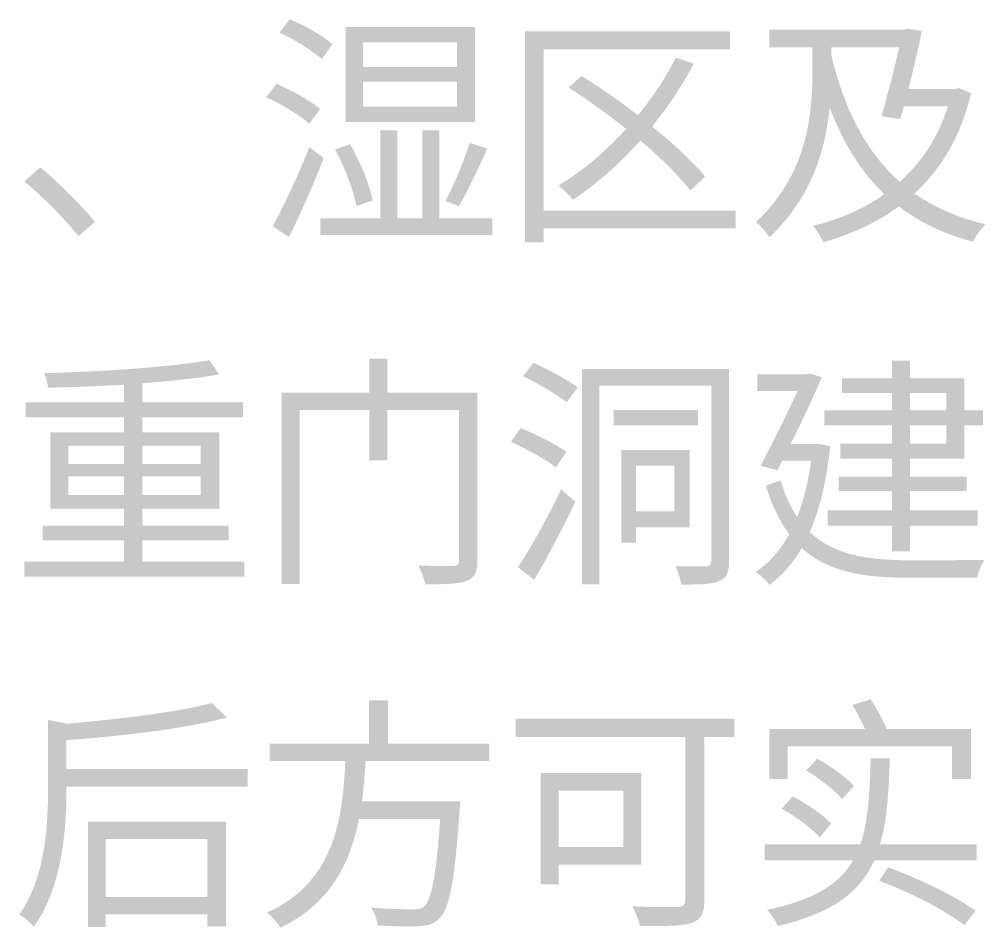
# Model space of a CAD drawing. Header units: millimetres. Extents: x -4600 to 229000, y -4300 to 19460.
# Drawn here: x 60310 to 61439, y 8171 to 9232 of the extents above; entities that cross this region are included whole.
import ezdxf

# ---------------------------------------------------------------- set-up
doc = ezdxf.new("R2010")
doc.units = ezdxf.units.MM
doc.header["$LTSCALE"] = 100
doc.layers.add('A-NOTE', color=7, linetype='Continuous', lineweight=18)

# ---------------------------------------------------------------- blocks, each defined once
blk = doc.blocks.new('A02_SHEET')
at = {"layer": 'A-NOTE'}
h = blk.add_hatch(color=256, dxfattribs=at)
edge = h.paths.add_edge_path()
edge.add_spline(control_points=[(20614.3, 9216.7), (20632, 9208.4), (20653.2, 9195.3), (20663.6, 9185.5)], knot_values=[0, 0, 0, 0, 1, 1, 1, 1], degree=3, periodic=0)
edge.add_line((20663.6, 9185.5), (20675.9, 9203))
edge.add_spline(control_points=[(20675.9, 9203), (20665.3, 9212.7), (20643.8, 9225.1), (20626, 9232.2)], knot_values=[0, 0, 0, 0, 1, 1, 1, 1], degree=3, periodic=0)
edge.add_line((20626, 9232.2), (20614.3, 9216.7))
h = blk.add_hatch(color=256, dxfattribs=at)
h.paths.add_polyline_path([(20691.4, 9223.3), (20691.4, 9112.2), (20842.6, 9112.2), (20842.6, 9223.3), (20691.4, 9223.3)])
h.paths.add_polyline_path([(20711.7, 9159.2), (20821.7, 9159.2), (20821.7, 9130.2), (20711.7, 9130.2), (20711.7, 9159.2)], flags=0)
h.paths.add_polyline_path([(20711.7, 9205.3), (20821.7, 9205.3), (20821.7, 9176.6), (20711.7, 9176.6), (20711.7, 9205.3)], flags=0)
h = blk.add_hatch(color=256, dxfattribs=at)
h.paths.add_polyline_path([(20901.1, 9218.2), (20901.1, 8971.5), (20922.6, 8971.5), (20922.6, 8988.1), (21146.9, 8988.1), (21146.9, 9008.8), (20922.6, 9008.8), (20922.6, 9197.3), (21140.3, 9197.3), (21140.3, 9218.2), (20901.1, 9218.2)])
edge = h.paths.add_edge_path(flags=0)
edge.add_spline(control_points=[(20951.8, 9152.6), (20973.8, 9138.5), (20997.3, 9121.6), (21019.1, 9104.2)], knot_values=[0, 0, 0, 0, 1, 1, 1, 1], degree=3, periodic=0)
edge.add_spline(control_points=[(21019.1, 9104.2), (20995.3, 9077.8), (20968.4, 9055.2), (20940, 9038)], knot_values=[0, 0, 0, 0, 1, 1, 1, 1], degree=3, periodic=0)
edge.add_spline(control_points=[(20940, 9038), (20944.9, 9034.2), (20953.5, 9025.9), (20957.2, 9021.4)], knot_values=[0, 0, 0, 0, 1, 1, 1, 1], degree=3, periodic=0)
edge.add_spline(control_points=[(20957.2, 9021.4), (20984.7, 9040), (21011.7, 9063.5), (21035.7, 9090.7)], knot_values=[0, 0, 0, 0, 1, 1, 1, 1], degree=3, periodic=0)
edge.add_spline(control_points=[(21035.7, 9090.7), (21059.8, 9070.1), (21080.7, 9049.4), (21094.2, 9032.2)], knot_values=[0, 0, 0, 0, 1, 1, 1, 1], degree=3, periodic=0)
edge.add_line((21094.2, 9032.2), (21111.4, 9048.6))
edge.add_spline(control_points=[(21111.4, 9048.6), (21097, 9066.1), (21074.7, 9086.7), (21049.5, 9107)], knot_values=[0, 0, 0, 0, 1, 1, 1, 1], degree=3, periodic=0)
edge.add_spline(control_points=[(21049.5, 9107), (21067.8, 9129.7), (21084.4, 9154.3), (21098.2, 9180.4)], knot_values=[0, 0, 0, 0, 1, 1, 1, 1], degree=3, periodic=0)
edge.add_line((21098.2, 9180.4), (21077.3, 9187.5))
edge.add_spline(control_points=[(21077.3, 9187.5), (21065.2, 9163.7), (21050, 9141.1), (21032.9, 9120.2)], knot_values=[0, 0, 0, 0, 1, 1, 1, 1], degree=3, periodic=0)
edge.add_spline(control_points=[(21032.9, 9120.2), (21011.4, 9136.8), (20988.2, 9152.9), (20967, 9166)], knot_values=[0, 0, 0, 0, 1, 1, 1, 1], degree=3, periodic=0)
edge.add_line((20967, 9166), (20951.8, 9152.6))
h = blk.add_hatch(color=256, dxfattribs=at)
edge = h.paths.add_edge_path()
edge.add_line((21186.4, 9220.2), (21186.4, 9199.3))
edge.add_line((21186.4, 9199.3), (21236.8, 9199.3))
edge.add_line((21236.8, 9199.3), (21236.8, 9175.2))
edge.add_spline(control_points=[(21236.8, 9175.2), (21236.8, 9123.9), (21232.3, 9052.3), (21170.7, 8995.3)], knot_values=[0, 0, 0, 0, 1, 1, 1, 1], degree=3, periodic=0)
edge.add_spline(control_points=[(21170.7, 8995.3), (21175.5, 8991.6), (21183.3, 8983), (21186.4, 8977.5)], knot_values=[0, 0, 0, 0, 1, 1, 1, 1], degree=3, periodic=0)
edge.add_spline(control_points=[(21186.4, 8977.5), (21236.3, 9024.5), (21252, 9080.1), (21256.9, 9129.1)], knot_values=[0, 0, 0, 0, 1, 1, 1, 1], degree=3, periodic=0)
edge.add_spline(control_points=[(21256.9, 9129.1), (21272.4, 9088.4), (21292.7, 9054.6), (21320.8, 9027.9)], knot_values=[0, 0, 0, 0, 1, 1, 1, 1], degree=3, periodic=0)
edge.add_spline(control_points=[(21320.8, 9027.9), (21295.9, 9010.2), (21267.5, 8998.2), (21237.4, 8991)], knot_values=[0, 0, 0, 0, 1, 1, 1, 1], degree=3, periodic=0)
edge.add_spline(control_points=[(21237.4, 8991), (21241.7, 8986.1), (21247.1, 8977.5), (21249.7, 8971.8)], knot_values=[0, 0, 0, 0, 1, 1, 1, 1], degree=3, periodic=0)
edge.add_spline(control_points=[(21249.7, 8971.8), (21281.8, 8981), (21311.6, 8994.4), (21337.7, 9013.6)], knot_values=[0, 0, 0, 0, 1, 1, 1, 1], degree=3, periodic=0)
edge.add_spline(control_points=[(21337.7, 9013.6), (21361.5, 8995.3), (21389.8, 8981.5), (21424.2, 8972.4)], knot_values=[0, 0, 0, 0, 1, 1, 1, 1], degree=3, periodic=0)
edge.add_spline(control_points=[(21424.2, 8972.4), (21427.4, 8978.7), (21433.9, 8988.1), (21439.1, 8992.7)], knot_values=[0, 0, 0, 0, 1, 1, 1, 1], degree=3, periodic=0)
edge.add_spline(control_points=[(21439.1, 8992.7), (21406.4, 9000.4), (21379.2, 9012.5), (21356, 9028.8)], knot_values=[0, 0, 0, 0, 1, 1, 1, 1], degree=3, periodic=0)
edge.add_spline(control_points=[(21356, 9028.8), (21386.7, 9056.9), (21409.9, 9095), (21422.2, 9146)], knot_values=[0, 0, 0, 0, 1, 1, 1, 1], degree=3, periodic=0)
edge.add_line((21422.2, 9146), (21407.6, 9152))
edge.add_line((21407.6, 9152), (21403.9, 9150.9))
edge.add_line((21403.9, 9150.9), (21348.9, 9150.9))
edge.add_spline(control_points=[(21348.9, 9150.9), (21354.9, 9174.3), (21360.6, 9199), (21364.6, 9218.5)], knot_values=[0, 0, 0, 0, 1, 1, 1, 1], degree=3, periodic=0)
edge.add_line((21364.6, 9218.5), (21348.3, 9221.3))
edge.add_line((21348.3, 9221.3), (21344.6, 9220.2))
edge.add_line((21344.6, 9220.2), (21186.4, 9220.2))
edge = h.paths.add_edge_path(flags=0)
edge.add_spline(control_points=[(21338.8, 9042.3), (21298.4, 9078.1), (21273.8, 9128.2), (21258.9, 9189.8)], knot_values=[0, 0, 0, 0, 1, 1, 1, 1], degree=3, periodic=0)
edge.add_line((21258.9, 9189.8), (21258.9, 9199.3))
edge.add_line((21258.9, 9199.3), (21338, 9199.3))
edge.add_spline(control_points=[(21338, 9199.3), (21332.5, 9175.5), (21324.5, 9143.4), (21317.3, 9119.1)], knot_values=[0, 0, 0, 0, 1, 1, 1, 1], degree=3, periodic=0)
edge.add_line((21317.3, 9119.1), (21339.4, 9115.6))
edge.add_line((21339.4, 9115.6), (21343.4, 9130.5))
edge.add_line((21343.4, 9130.5), (21395, 9130.5))
edge.add_spline(control_points=[(21395, 9130.5), (21383.5, 9093.8), (21363.8, 9064.9), (21338.8, 9042.3)], knot_values=[0, 0, 0, 0, 1, 1, 1, 1], degree=3, periodic=0)
h = blk.add_hatch(color=256, dxfattribs=at)
edge = h.paths.add_edge_path()
edge.add_spline(control_points=[(20598.5, 9141.1), (20616.6, 9133.1), (20638.3, 9119.9), (20648.9, 9110.2)], knot_values=[0, 0, 0, 0, 1, 1, 1, 1], degree=3, periodic=0)
edge.add_line((20648.9, 9110.2), (20661.6, 9127.4))
edge.add_spline(control_points=[(20661.6, 9127.4), (20650.4, 9137.1), (20628.3, 9149.4), (20610.8, 9156.9)], knot_values=[0, 0, 0, 0, 1, 1, 1, 1], degree=3, periodic=0)
edge.add_line((20610.8, 9156.9), (20598.5, 9141.1))
h = blk.add_hatch(color=256, dxfattribs=at)
h.paths.add_polyline_path([(20781, 9102.7), (20781, 8999.6), (20751.8, 8999.6), (20751.8, 9102.7), (20732, 9102.7), (20732, 8999.6), (20662.1, 8999.6), (20662.1, 8980.4), (20863, 8980.4), (20863, 8999.6), (20801.1, 8999.6), (20801.1, 9102.7), (20781, 9102.7)])
edge = h.paths.add_edge_path(flags=0)
edge.add_spline(control_points=[(20836.3, 9087.8), (20830, 9067.2), (20817.7, 9038), (20808, 9019.9)], knot_values=[0, 0, 0, 0, 1, 1, 1, 1], degree=3, periodic=0)
edge.add_line((20808, 9019.9), (20823.7, 9013.9))
edge.add_spline(control_points=[(20823.7, 9013.9), (20834, 9031.1), (20846.9, 9058.6), (20856.9, 9081.2)], knot_values=[0, 0, 0, 0, 1, 1, 1, 1], degree=3, periodic=0)
edge.add_line((20856.9, 9081.2), (20836.3, 9087.8))
edge = h.paths.add_edge_path(flags=0)
edge.add_spline(control_points=[(20679, 9080.1), (20690.5, 9059.7), (20700.8, 9032), (20704.2, 9013.9)], knot_values=[0, 0, 0, 0, 1, 1, 1, 1], degree=3, periodic=0)
edge.add_line((20704.2, 9013.9), (20723.2, 9020.8))
edge.add_spline(control_points=[(20723.2, 9020.8), (20719.4, 9038.5), (20708.8, 9065.8), (20696.5, 9086.4)], knot_values=[0, 0, 0, 0, 1, 1, 1, 1], degree=3, periodic=0)
edge.add_line((20696.5, 9086.4), (20679, 9080.1))
h = blk.add_hatch(color=256, dxfattribs=at)
edge = h.paths.add_edge_path()
edge.add_line((20606.3, 8990.4), (20625.2, 8977.8))
edge.add_spline(control_points=[(20625.2, 8977.8), (20638.6, 9004.5), (20654.4, 9040.3), (20665.9, 9070.3)], knot_values=[0, 0, 0, 0, 1, 1, 1, 1], degree=3, periodic=0)
edge.add_line((20665.9, 9070.3), (20648.9, 9082.7))
edge.add_spline(control_points=[(20648.9, 9082.7), (20636.3, 9050.3), (20618.6, 9012.8), (20606.3, 8990.4)], knot_values=[0, 0, 0, 0, 1, 1, 1, 1], degree=3, periodic=0)
h = blk.add_hatch(color=256, dxfattribs=at)
edge = h.paths.add_edge_path()
edge.add_line((20379.4, 8979), (20398.8, 8995.6))
edge.add_spline(control_points=[(20398.8, 8995.6), (20381.1, 9016.5), (20355.3, 9042.6), (20334.7, 9059.2)], knot_values=[0, 0, 0, 0, 1, 1, 1, 1], degree=3, periodic=0)
edge.add_line((20334.7, 9059.2), (20316, 9042.8))
edge.add_spline(control_points=[(20316, 9042.8), (20336.4, 9026.2), (20361, 9001.6), (20379.4, 8979)], knot_values=[0, 0, 0, 0, 1, 1, 1, 1], degree=3, periodic=0)
h = blk.add_hatch(color=256, dxfattribs=at)
edge = h.paths.add_edge_path()
edge.add_line((20346.7, 8749.7), (20346.7, 8660.6))
edge.add_line((20346.7, 8660.6), (20432.6, 8660.6))
edge.add_line((20432.6, 8660.6), (20432.6, 8640.8))
edge.add_line((20432.6, 8640.8), (20337.5, 8640.8))
edge.add_line((20337.5, 8640.8), (20337.5, 8623.6))
edge.add_line((20337.5, 8623.6), (20432.6, 8623.6))
edge.add_line((20432.6, 8623.6), (20432.6, 8598.7))
edge.add_line((20432.6, 8598.7), (20316, 8598.7))
edge.add_line((20316, 8598.7), (20316, 8581.2))
edge.add_line((20316, 8581.2), (20573, 8581.2))
edge.add_line((20573, 8581.2), (20573, 8598.7))
edge.add_line((20573, 8598.7), (20454.1, 8598.7))
edge.add_line((20454.1, 8598.7), (20454.1, 8623.6))
edge.add_line((20454.1, 8623.6), (20555, 8623.6))
edge.add_line((20555, 8623.6), (20555, 8640.8))
edge.add_line((20555, 8640.8), (20454.1, 8640.8))
edge.add_line((20454.1, 8640.8), (20454.1, 8660.6))
edge.add_line((20454.1, 8660.6), (20544.1, 8660.6))
edge.add_line((20544.1, 8660.6), (20544.1, 8749.7))
edge.add_line((20544.1, 8749.7), (20454.1, 8749.7))
edge.add_line((20454.1, 8749.7), (20454.1, 8767.2))
edge.add_line((20454.1, 8767.2), (20571.6, 8767.2))
edge.add_line((20571.6, 8767.2), (20571.6, 8784.9))
edge.add_line((20571.6, 8784.9), (20454.1, 8784.9))
edge.add_line((20454.1, 8784.9), (20454.1, 8807))
edge.add_spline(control_points=[(20454.1, 8807), (20487.7, 8809.6), (20519.2, 8813), (20543.8, 8817.3)], knot_values=[0, 0, 0, 0, 1, 1, 1, 1], degree=3, periodic=0)
edge.add_line((20543.8, 8817.3), (20532.3, 8833.9))
edge.add_spline(control_points=[(20532.3, 8833.9), (20487.1, 8825.9), (20406, 8820.5), (20339.2, 8818.8)], knot_values=[0, 0, 0, 0, 1, 1, 1, 1], degree=3, periodic=0)
edge.add_spline(control_points=[(20339.2, 8818.8), (20341.3, 8814.5), (20343.5, 8806.7), (20343.8, 8801.8)], knot_values=[0, 0, 0, 0, 1, 1, 1, 1], degree=3, periodic=0)
edge.add_spline(control_points=[(20343.8, 8801.8), (20371.9, 8802.4), (20402.6, 8803.6), (20432.6, 8805.3)], knot_values=[0, 0, 0, 0, 1, 1, 1, 1], degree=3, periodic=0)
edge.add_line((20432.6, 8805.3), (20432.6, 8784.9))
edge.add_line((20432.6, 8784.9), (20317.8, 8784.9))
edge.add_line((20317.8, 8784.9), (20317.8, 8767.2))
edge.add_line((20317.8, 8767.2), (20432.6, 8767.2))
edge.add_line((20432.6, 8767.2), (20432.6, 8749.7))
edge.add_line((20432.6, 8749.7), (20346.7, 8749.7))
h.paths.add_polyline_path([(20454.1, 8698.1), (20522.3, 8698.1), (20522.3, 8676.4), (20454.1, 8676.4), (20454.1, 8698.1)], flags=0)
h.paths.add_polyline_path([(20454.1, 8734.2), (20522.3, 8734.2), (20522.3, 8712.7), (20454.1, 8712.7), (20454.1, 8734.2)], flags=0)
h.paths.add_polyline_path([(20367.6, 8698.1), (20432.6, 8698.1), (20432.6, 8676.4), (20367.6, 8676.4), (20367.6, 8698.1)], flags=0)
h.paths.add_polyline_path([(20367.6, 8734.2), (20432.6, 8734.2), (20432.6, 8712.7), (20367.6, 8712.7), (20367.6, 8734.2)], flags=0)
h = blk.add_hatch(color=256, dxfattribs=at)
edge = h.paths.add_edge_path()
edge.add_line((20719.1, 8835.9), (20719.1, 8796.1))
edge.add_line((20719.1, 8796.1), (20616.6, 8796.1))
edge.add_line((20616.6, 8796.1), (20616.6, 8572.4))
edge.add_line((20616.6, 8572.4), (20637.8, 8572.4))
edge.add_line((20637.8, 8572.4), (20637.8, 8775.8))
edge.add_line((20637.8, 8775.8), (20719.1, 8775.8))
edge.add_line((20719.1, 8775.8), (20719.1, 8717))
edge.add_line((20719.1, 8717), (20740.3, 8717))
edge.add_line((20740.3, 8717), (20740.3, 8775.8))
edge.add_line((20740.3, 8775.8), (20824, 8775.8))
edge.add_line((20824, 8775.8), (20824, 8600.2))
edge.add_spline(control_points=[(20824, 8600.2), (20824, 8595.3), (20822.3, 8593.9), (20817.1, 8593.6)], knot_values=[0, 0, 0, 0, 1, 1, 1, 1], degree=3, periodic=0)
edge.add_spline(control_points=[(20817.1, 8593.6), (20812, 8593.6), (20794.2, 8593.3), (20776.4, 8594.1)], knot_values=[0, 0, 0, 0, 1, 1, 1, 1], degree=3, periodic=0)
edge.add_spline(control_points=[(20776.4, 8594.1), (20779.9, 8588.1), (20783.3, 8578.1), (20784.5, 8572.1)], knot_values=[0, 0, 0, 0, 1, 1, 1, 1], degree=3, periodic=0)
edge.add_spline(control_points=[(20784.5, 8572.1), (20808, 8572.1), (20823.7, 8572.4), (20832.9, 8576.1)], knot_values=[0, 0, 0, 0, 1, 1, 1, 1], degree=3, periodic=0)
edge.add_spline(control_points=[(20832.9, 8576.1), (20842, 8579.5), (20845.5, 8586.1), (20845.5, 8599.9)], knot_values=[0, 0, 0, 0, 1, 1, 1, 1], degree=3, periodic=0)
edge.add_line((20845.5, 8599.9), (20845.5, 8796.1))
edge.add_line((20845.5, 8796.1), (20740.3, 8796.1))
edge.add_line((20740.3, 8796.1), (20740.3, 8835.9))
edge.add_line((20740.3, 8835.9), (20719.1, 8835.9))
h = blk.add_hatch(color=256, dxfattribs=at)
edge = h.paths.add_edge_path()
edge.add_spline(control_points=[(20898.5, 8815.3), (20916, 8807), (20938.3, 8793.8), (20949.8, 8784.7)], knot_values=[0, 0, 0, 0, 1, 1, 1, 1], degree=3, periodic=0)
edge.add_line((20949.8, 8784.7), (20962.4, 8802.1))
edge.add_spline(control_points=[(20962.4, 8802.1), (20950.9, 8811), (20927.7, 8823.3), (20910.8, 8831.1)], knot_values=[0, 0, 0, 0, 1, 1, 1, 1], degree=3, periodic=0)
edge.add_line((20910.8, 8831.1), (20898.5, 8815.3))
h = blk.add_hatch(color=256, dxfattribs=at)
edge = h.paths.add_edge_path()
edge.add_line((21199.6, 8693.6), (21182.4, 8687.3))
edge.add_spline(control_points=[(21182.4, 8687.3), (21189.6, 8663.8), (21198.7, 8645.1), (21209.6, 8630.8)], knot_values=[0, 0, 0, 0, 1, 1, 1, 1], degree=3, periodic=0)
edge.add_spline(control_points=[(21209.6, 8630.8), (21199, 8611.6), (21186.1, 8597), (21170.4, 8586.4)], knot_values=[0, 0, 0, 0, 1, 1, 1, 1], degree=3, periodic=0)
edge.add_spline(control_points=[(21170.4, 8586.4), (21175, 8583.5), (21183.3, 8575.8), (21186.4, 8571.5)], knot_values=[0, 0, 0, 0, 1, 1, 1, 1], degree=3, periodic=0)
edge.add_spline(control_points=[(21186.4, 8571.5), (21201, 8582.1), (21213.6, 8596.1), (21224.2, 8614.5)], knot_values=[0, 0, 0, 0, 1, 1, 1, 1], degree=3, periodic=0)
edge.add_spline(control_points=[(21224.2, 8614.5), (21254.6, 8586.7), (21295.9, 8579.8), (21348.3, 8579.8)], knot_values=[0, 0, 0, 0, 1, 1, 1, 1], degree=3, periodic=0)
edge.add_line((21348.3, 8579.8), (21429.1, 8579.8))
edge.add_spline(control_points=[(21429.1, 8579.8), (21430.2, 8585.8), (21434.2, 8595.9), (21437.7, 8600.7)], knot_values=[0, 0, 0, 0, 1, 1, 1, 1], degree=3, periodic=0)
edge.add_spline(control_points=[(21437.7, 8600.7), (21422.5, 8600.2), (21360.6, 8600.2), (21348.6, 8600.2), (21301, 8600.4), (21261.5, 8606.5), (21233.7, 8633.1)], knot_values=[0, 0, 0, 0, 1, 1, 1, 2, 2, 2, 2], degree=3, periodic=0)
edge.add_spline(control_points=[(21233.7, 8633.1), (21245.1, 8659.5), (21253.2, 8692.4), (21257.5, 8733.4)], knot_values=[0, 0, 0, 0, 1, 1, 1, 1], degree=3, periodic=0)
edge.add_line((21257.5, 8733.4), (21244.9, 8736.2))
edge.add_line((21244.9, 8736.2), (21241.1, 8736))
edge.add_line((21241.1, 8736), (21211.3, 8736))
edge.add_spline(control_points=[(21211.3, 8736), (21224.8, 8763.2), (21238.6, 8792.4), (21247.7, 8814.2)], knot_values=[0, 0, 0, 0, 1, 1, 1, 1], degree=3, periodic=0)
edge.add_line((21247.7, 8814.2), (21233.1, 8818.5))
edge.add_line((21233.1, 8818.5), (21229.7, 8817.6))
edge.add_line((21229.7, 8817.6), (21172.4, 8817.6))
edge.add_line((21172.4, 8817.6), (21172.4, 8798.1))
edge.add_line((21172.4, 8798.1), (21219.4, 8798.1))
edge.add_spline(control_points=[(21219.4, 8798.1), (21207.6, 8772.9), (21190.7, 8737.7), (21176.1, 8710.7)], knot_values=[0, 0, 0, 0, 1, 1, 1, 1], degree=3, periodic=0)
edge.add_line((21176.1, 8710.7), (21195.9, 8705.3))
edge.add_line((21195.9, 8705.3), (21201.6, 8716.5))
edge.add_line((21201.6, 8716.5), (21235.1, 8716.5))
edge.add_spline(control_points=[(21235.1, 8716.5), (21231.7, 8691), (21226.2, 8669.2), (21218.8, 8650.6)], knot_values=[0, 0, 0, 0, 1, 1, 1, 1], degree=3, periodic=0)
edge.add_spline(control_points=[(21218.8, 8650.6), (21211.1, 8662.3), (21204.7, 8676.4), (21199.6, 8693.6)], knot_values=[0, 0, 0, 0, 1, 1, 1, 1], degree=3, periodic=0)
h.paths.add_polyline_path([(21271.2, 8812.7), (21271.2, 8795.5), (21329.7, 8795.5), (21329.7, 8775.2), (21250.6, 8775.2), (21250.6, 8757.7), (21329.7, 8757.7), (21329.7, 8736.5), (21269.2, 8736.5), (21269.2, 8719.1), (21329.7, 8719.1), (21329.7, 8697.9), (21267.2, 8697.9), (21267.2, 8681.2), (21329.7, 8681.2), (21329.7, 8658.6), (21254.6, 8658.6), (21254.6, 8640.8), (21329.7, 8640.8), (21329.7, 8610.5), (21350.6, 8610.5), (21350.6, 8640.8), (21429.6, 8640.8), (21429.6, 8658.6), (21350.6, 8658.6), (21350.6, 8681.2), (21417, 8681.2), (21417, 8697.9), (21350.6, 8697.9), (21350.6, 8719.1), (21414.2, 8719.1), (21414.2, 8757.7), (21435.9, 8757.7), (21435.9, 8775.2), (21414.2, 8775.2), (21414.2, 8812.7), (21350.6, 8812.7), (21350.6, 8833.4), (21329.7, 8833.4), (21329.7, 8812.7), (21271.2, 8812.7)], flags=0)
h.paths.add_polyline_path([(21350.6, 8757.7), (21393.3, 8757.7), (21393.3, 8736.5), (21350.6, 8736.5), (21350.6, 8757.7)], flags=0)
h.paths.add_polyline_path([(21350.6, 8775.2), (21350.6, 8795.5), (21393.3, 8795.5), (21393.3, 8775.2), (21350.6, 8775.2)], flags=0)
h = blk.add_hatch(color=256, dxfattribs=at)
edge = h.paths.add_edge_path()
edge.add_line((20967.5, 8823.6), (20967.5, 8572.1))
edge.add_line((20967.5, 8572.1), (20987.9, 8572.1))
edge.add_line((20987.9, 8572.1), (20987.9, 8804.1))
edge.add_line((20987.9, 8804.1), (21118.5, 8804.1))
edge.add_line((21118.5, 8804.1), (21118.5, 8599.6))
edge.add_spline(control_points=[(21118.5, 8599.6), (21118.5, 8594.7), (21117.1, 8593.3), (21112.5, 8593)], knot_values=[0, 0, 0, 0, 1, 1, 1, 1], degree=3, periodic=0)
edge.add_spline(control_points=[(21112.5, 8593), (21107.9, 8593), (21093, 8592.7), (21076.7, 8593.3)], knot_values=[0, 0, 0, 0, 1, 1, 1, 1], degree=3, periodic=0)
edge.add_spline(control_points=[(21076.7, 8593.3), (21079.5, 8587.6), (21082.7, 8577.5), (21083.6, 8571.8)], knot_values=[0, 0, 0, 0, 1, 1, 1, 1], degree=3, periodic=0)
edge.add_spline(control_points=[(21083.6, 8571.8), (21106.2, 8571.8), (21119.9, 8572.1), (21128.3, 8576.1)], knot_values=[0, 0, 0, 0, 1, 1, 1, 1], degree=3, periodic=0)
edge.add_spline(control_points=[(21128.3, 8576.1), (21136.6, 8579.5), (21139.4, 8586.4), (21139.4, 8599.3)], knot_values=[0, 0, 0, 0, 1, 1, 1, 1], degree=3, periodic=0)
edge.add_line((21139.4, 8599.3), (21139.4, 8823.6))
edge.add_line((21139.4, 8823.6), (20967.5, 8823.6))
h.paths.add_polyline_path([(21013.4, 8729.1), (21013.4, 8620.8), (21030.8, 8620.8), (21030.8, 8638.8), (21093.3, 8638.8), (21093.3, 8729.1), (21013.4, 8729.1)], flags=0)
h.paths.add_polyline_path([(21030.8, 8710.7), (21075.3, 8710.7), (21075.3, 8657.2), (21030.8, 8657.2), (21030.8, 8710.7)], flags=0)
h.paths.add_polyline_path([(21004.5, 8775.8), (21004.5, 8757.7), (21103, 8757.7), (21103, 8775.8), (21004.5, 8775.8)], flags=0)
h = blk.add_hatch(color=256, dxfattribs=at)
edge = h.paths.add_edge_path()
edge.add_spline(control_points=[(20884.4, 8738.5), (20902.5, 8730.5), (20925.7, 8717.6), (20937.2, 8708.7)], knot_values=[0, 0, 0, 0, 1, 1, 1, 1], degree=3, periodic=0)
edge.add_line((20937.2, 8708.7), (20949.5, 8726.8))
edge.add_spline(control_points=[(20949.5, 8726.8), (20937.4, 8735.4), (20914, 8747.4), (20895.9, 8754.6)], knot_values=[0, 0, 0, 0, 1, 1, 1, 1], degree=3, periodic=0)
edge.add_line((20895.9, 8754.6), (20884.4, 8738.5))
h = blk.add_hatch(color=256, dxfattribs=at)
edge = h.paths.add_edge_path()
edge.add_line((20892.8, 8592.1), (20911.7, 8577.5))
edge.add_spline(control_points=[(20911.7, 8577.5), (20927.4, 8603.9), (20945.8, 8638.8), (20959.8, 8668.6)], knot_values=[0, 0, 0, 0, 1, 1, 1, 1], degree=3, periodic=0)
edge.add_line((20959.8, 8668.6), (20943.2, 8683))
edge.add_spline(control_points=[(20943.2, 8683), (20928, 8650.9), (20907.4, 8613.9), (20892.8, 8592.1)], knot_values=[0, 0, 0, 0, 1, 1, 1, 1], degree=3, periodic=0)
h = blk.add_hatch(color=256, dxfattribs=at)
edge = h.paths.add_edge_path()
edge.add_spline(control_points=[(20534.9, 8433.4), (20496, 8422.8), (20427.8, 8414.5), (20365.9, 8409.3)], knot_values=[0, 0, 0, 0, 1, 1, 1, 1], degree=3, periodic=0)
edge.add_line((20365.9, 8409.3), (20343.8, 8413.6))
edge.add_line((20343.8, 8413.6), (20343.8, 8333.1))
edge.add_spline(control_points=[(20343.8, 8333.1), (20343.8, 8289), (20340.7, 8229.7), (20310.3, 8186.1)], knot_values=[0, 0, 0, 0, 1, 1, 1, 1], degree=3, periodic=0)
edge.add_spline(control_points=[(20310.3, 8186.1), (20315.8, 8183.5), (20324.1, 8176.4), (20327.2, 8171.8)], knot_values=[0, 0, 0, 0, 1, 1, 1, 1], degree=3, periodic=0)
edge.add_spline(control_points=[(20327.2, 8171.8), (20361, 8219.1), (20365.3, 8286.7), (20365.3, 8332.8)], knot_values=[0, 0, 0, 0, 1, 1, 1, 1], degree=3, periodic=0)
edge.add_line((20365.3, 8332.8), (20365.3, 8335.7))
edge.add_line((20365.3, 8335.7), (20577, 8335.7))
edge.add_line((20577, 8335.7), (20577, 8356.3))
edge.add_line((20577, 8356.3), (20365.3, 8356.3))
edge.add_line((20365.3, 8356.3), (20365.3, 8390.1))
edge.add_spline(control_points=[(20365.3, 8390.1), (20430.4, 8394.7), (20503.4, 8403.3), (20553, 8416.5)], knot_values=[0, 0, 0, 0, 1, 1, 1, 1], degree=3, periodic=0)
edge.add_line((20553, 8416.5), (20534.9, 8433.4))
h.paths.add_polyline_path([(20390.5, 8294.7), (20390.5, 8171.8), (20411.2, 8171.8), (20411.2, 8186.7), (20530.1, 8186.7), (20530.1, 8172.4), (20551.8, 8172.4), (20551.8, 8294.7), (20390.5, 8294.7)], flags=0)
h.paths.add_polyline_path([(20411.2, 8206.7), (20411.2, 8274.6), (20530.1, 8274.6), (20530.1, 8206.7), (20411.2, 8206.7)], flags=0)
h = blk.add_hatch(color=256, dxfattribs=at)
edge = h.paths.add_edge_path()
edge.add_line((20718.9, 8436.5), (20718.9, 8386.1))
edge.add_line((20718.9, 8386.1), (20602.8, 8386.1))
edge.add_line((20602.8, 8386.1), (20602.8, 8365.5))
edge.add_line((20602.8, 8365.5), (20691.1, 8365.5))
edge.add_spline(control_points=[(20691.1, 8365.5), (20687.9, 8299.3), (20679.6, 8224.8), (20599.7, 8188.4)], knot_values=[0, 0, 0, 0, 1, 1, 1, 1], degree=3, periodic=0)
edge.add_spline(control_points=[(20599.7, 8188.4), (20605.4, 8184.1), (20612, 8176.4), (20615.4, 8170.9)], knot_values=[0, 0, 0, 0, 1, 1, 1, 1], degree=3, periodic=0)
edge.add_spline(control_points=[(20615.4, 8170.9), (20673.9, 8199), (20696.8, 8246.6), (20707.1, 8297.9)], knot_values=[0, 0, 0, 0, 1, 1, 1, 1], degree=3, periodic=0)
edge.add_line((20707.1, 8297.9), (20801.9, 8297.9))
edge.add_spline(control_points=[(20801.9, 8297.9), (20797.4, 8231.7), (20791.6, 8203.3), (20783.3, 8195.9), (20779.9, 8192.7), (20776.2, 8192.4), (20769.6, 8192.4), (20762.1, 8192.4), (20741.8, 8192.7), (20721.1, 8194.4)], knot_values=[0, 0, 0, 0, 1, 1, 1, 2, 2, 2, 3, 3, 3, 3], degree=3, periodic=0)
edge.add_spline(control_points=[(20721.1, 8194.4), (20725.4, 8188.4), (20728.3, 8179.5), (20728.9, 8173.5)], knot_values=[0, 0, 0, 0, 1, 1, 1, 1], degree=3, periodic=0)
edge.add_spline(control_points=[(20728.9, 8173.5), (20748.1, 8172.4), (20767.3, 8172.1), (20777, 8172.7), (20788.2, 8173.2), (20795.1, 8175.5), (20801.7, 8182.4), (20812.8, 8193.9), (20818.8, 8225.7), (20824.6, 8307.9)], knot_values=[0, 0, 0, 0, 1, 1, 1, 2, 2, 2, 3, 3, 3, 3], degree=3, periodic=0)
edge.add_spline(control_points=[(20824.6, 8307.9), (20825.1, 8311.3), (20825.4, 8318.5), (20825.4, 8318.5)], knot_values=[0, 0, 0, 0, 1, 1, 1, 1], degree=3, periodic=0)
edge.add_line((20825.4, 8318.5), (20710.5, 8318.5))
edge.add_spline(control_points=[(20710.5, 8318.5), (20712.6, 8334.2), (20714, 8350), (20714.8, 8365.5)], knot_values=[0, 0, 0, 0, 1, 1, 1, 1], degree=3, periodic=0)
edge.add_line((20714.8, 8365.5), (20859.2, 8365.5))
edge.add_line((20859.2, 8365.5), (20859.2, 8386.1))
edge.add_line((20859.2, 8386.1), (20740.9, 8386.1))
edge.add_line((20740.9, 8386.1), (20740.9, 8436.5))
edge.add_line((20740.9, 8436.5), (20718.9, 8436.5))
h = blk.add_hatch(color=256, dxfattribs=at)
edge = h.paths.add_edge_path()
edge.add_line((21186.4, 8403), (21186.4, 8344.8))
edge.add_line((21186.4, 8344.8), (21207.9, 8344.8))
edge.add_line((21207.9, 8344.8), (21207.9, 8382.9))
edge.add_line((21207.9, 8382.9), (21399.6, 8382.9))
edge.add_line((21399.6, 8382.9), (21399.6, 8344.8))
edge.add_line((21399.6, 8344.8), (21421.9, 8344.8))
edge.add_line((21421.9, 8344.8), (21421.9, 8403))
edge.add_line((21421.9, 8403), (21323.6, 8403))
edge.add_spline(control_points=[(21323.6, 8403), (21319.3, 8413), (21311.9, 8427.1), (21304.7, 8437.7)], knot_values=[0, 0, 0, 0, 1, 1, 1, 1], degree=3, periodic=0)
edge.add_line((21304.7, 8437.7), (21283.5, 8431.1))
edge.add_spline(control_points=[(21283.5, 8431.1), (21288.7, 8422.5), (21294.1, 8412.2), (21298.1, 8403)], knot_values=[0, 0, 0, 0, 1, 1, 1, 1], degree=3, periodic=0)
edge.add_line((21298.1, 8403), (21186.4, 8403))
h = blk.add_hatch(color=256, dxfattribs=at)
edge = h.paths.add_edge_path()
edge.add_line((20890.2, 8415.3), (20890.2, 8393.8))
edge.add_line((20890.2, 8393.8), (21088.1, 8393.8))
edge.add_line((21088.1, 8393.8), (21088.1, 8203.3))
edge.add_spline(control_points=[(21088.1, 8203.3), (21088.1, 8197.3), (21086.1, 8195.6), (21079.8, 8195)], knot_values=[0, 0, 0, 0, 1, 1, 1, 1], degree=3, periodic=0)
edge.add_spline(control_points=[(21079.8, 8195), (21073, 8195), (21049.5, 8194.7), (21026.5, 8195.9)], knot_values=[0, 0, 0, 0, 1, 1, 1, 1], degree=3, periodic=0)
edge.add_spline(control_points=[(21026.5, 8195.9), (21030, 8189.6), (21034, 8179), (21035.4, 8172.7)], knot_values=[0, 0, 0, 0, 1, 1, 1, 1], degree=3, periodic=0)
edge.add_spline(control_points=[(21035.4, 8172.7), (21063.8, 8172.7), (21083.8, 8172.7), (21095.3, 8176.4), (21106.5, 8180.1), (21110.5, 8187.6), (21110.5, 8203)], knot_values=[0, 0, 0, 0, 1, 1, 1, 2, 2, 2, 2], degree=3, periodic=0)
edge.add_line((21110.5, 8203), (21110.5, 8393.8))
edge.add_line((21110.5, 8393.8), (21145.7, 8393.8))
edge.add_line((21145.7, 8393.8), (21145.7, 8415.3))
edge.add_line((21145.7, 8415.3), (20890.2, 8415.3))
h.paths.add_polyline_path([(20919.4, 8351.7), (20919.4, 8221.6), (20940.3, 8221.6), (20940.3, 8244.6), (21036.9, 8244.6), (21036.9, 8351.7), (20919.4, 8351.7)], flags=0)
h.paths.add_polyline_path([(20940.3, 8331.1), (21015.7, 8331.1), (21015.7, 8265.2), (20940.3, 8265.2), (20940.3, 8331.1)], flags=0)
h = blk.add_hatch(color=256, dxfattribs=at)
edge = h.paths.add_edge_path()
edge.add_line((21181, 8268.3), (21181, 8249.7))
edge.add_line((21181, 8249.7), (21284.4, 8249.7))
edge.add_spline(control_points=[(21284.4, 8249.7), (21268.3, 8221.9), (21238.8, 8203.3), (21183.8, 8191.8)], knot_values=[0, 0, 0, 0, 1, 1, 1, 1], degree=3, periodic=0)
edge.add_spline(control_points=[(21183.8, 8191.8), (21188.4, 8187), (21193.9, 8178.7), (21196.2, 8172.9)], knot_values=[0, 0, 0, 0, 1, 1, 1, 1], degree=3, periodic=0)
edge.add_spline(control_points=[(21196.2, 8172.9), (21260.6, 8187.8), (21292.7, 8212.8), (21309, 8249.7)], knot_values=[0, 0, 0, 0, 1, 1, 1, 1], degree=3, periodic=0)
edge.add_line((21309, 8249.7), (21428.5, 8249.7))
edge.add_line((21428.5, 8249.7), (21428.5, 8268.3))
edge.add_line((21428.5, 8268.3), (21315.6, 8268.3))
edge.add_spline(control_points=[(21315.6, 8268.3), (21323.9, 8296.1), (21325.9, 8329.4), (21327.1, 8368.6)], knot_values=[0, 0, 0, 0, 1, 1, 1, 1], degree=3, periodic=0)
edge.add_line((21327.1, 8368.6), (21304.7, 8368.6))
edge.add_spline(control_points=[(21304.7, 8368.6), (21303.6, 8327.9), (21301.9, 8295), (21292.7, 8268.3)], knot_values=[0, 0, 0, 0, 1, 1, 1, 1], degree=3, periodic=0)
edge.add_line((21292.7, 8268.3), (21181, 8268.3))
edge = h.paths.add_edge_path(flags=0)
edge.add_spline(control_points=[(21314.8, 8225.7), (21352.9, 8211.3), (21391, 8191.6), (21414.2, 8173.8)], knot_values=[0, 0, 0, 0, 1, 1, 1, 1], degree=3, periodic=0)
edge.add_line((21414.2, 8173.8), (21427.4, 8190.7))
edge.add_spline(control_points=[(21427.4, 8190.7), (21403.6, 8207.6), (21363.5, 8227.4), (21325.1, 8241.4)], knot_values=[0, 0, 0, 0, 1, 1, 1, 1], degree=3, periodic=0)
edge.add_line((21325.1, 8241.4), (21314.8, 8225.7))
edge = h.paths.add_edge_path(flags=0)
edge.add_spline(control_points=[(21200.7, 8309.9), (21217.1, 8301), (21236.3, 8286.7), (21245.4, 8276.4)], knot_values=[0, 0, 0, 0, 1, 1, 1, 1], degree=3, periodic=0)
edge.add_line((21245.4, 8276.4), (21258.6, 8292.7))
edge.add_spline(control_points=[(21258.6, 8292.7), (21249.2, 8302.7), (21229.7, 8315.9), (21213.6, 8324.2)], knot_values=[0, 0, 0, 0, 1, 1, 1, 1], degree=3, periodic=0)
edge.add_line((21213.6, 8324.2), (21200.7, 8309.9))
edge = h.paths.add_edge_path(flags=0)
edge.add_spline(control_points=[(21229.4, 8354.6), (21244.9, 8345.4), (21263.2, 8331.1), (21271.5, 8321.1)], knot_values=[0, 0, 0, 0, 1, 1, 1, 1], degree=3, periodic=0)
edge.add_line((21271.5, 8321.1), (21285.3, 8336.5))
edge.add_spline(control_points=[(21285.3, 8336.5), (21276.4, 8346.8), (21257.7, 8359.7), (21242.3, 8368.3)], knot_values=[0, 0, 0, 0, 1, 1, 1, 1], degree=3, periodic=0)
edge.add_line((21242.3, 8368.3), (21229.4, 8354.6))

msp = doc.modelspace()

# ---------------------------------------------------------------- block references
msp.add_blockref('A02_SHEET', (40000, 0))

doc.saveas('drawing.dxf')
